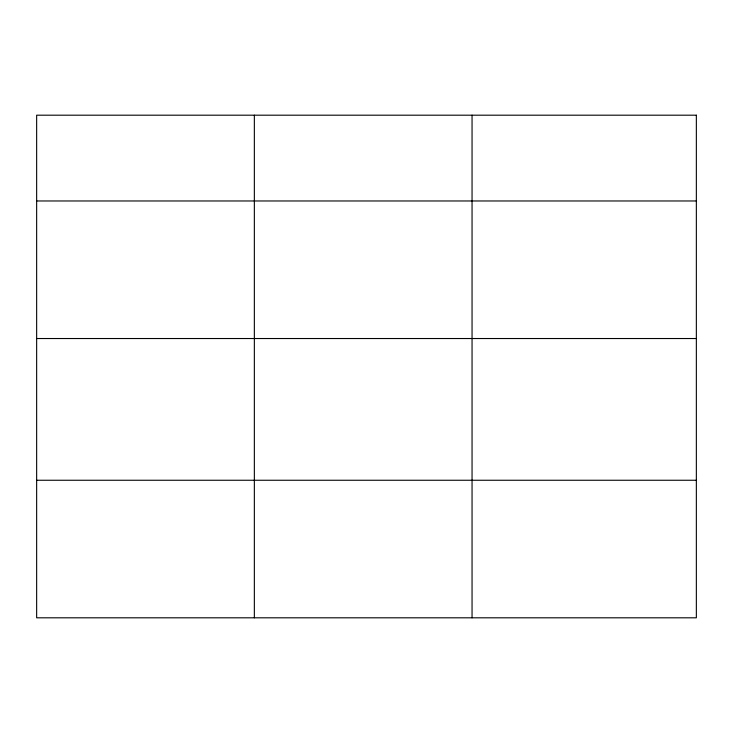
<?xml version="1.0" encoding="UTF-8"?>
<svg xmlns="http://www.w3.org/2000/svg" width="733" height="733" viewBox="0 0 733 733"><rect width="100%" height="100%" fill="white"/><g stroke="black" fill="none" stroke-linecap="round" stroke-linejoin="round"><path stroke-width="1.1" d="M36.65 200.97L696.35 200.97M36.65 338.527L696.35 338.527M36.65 480.252L696.35 480.252M472.052 115.191L472.052 617.809M254.351 115.191L254.351 617.809M696.35 115.191L36.65 115.191L36.65 617.809L696.35 617.809L696.35 115.191"/></g></svg>
